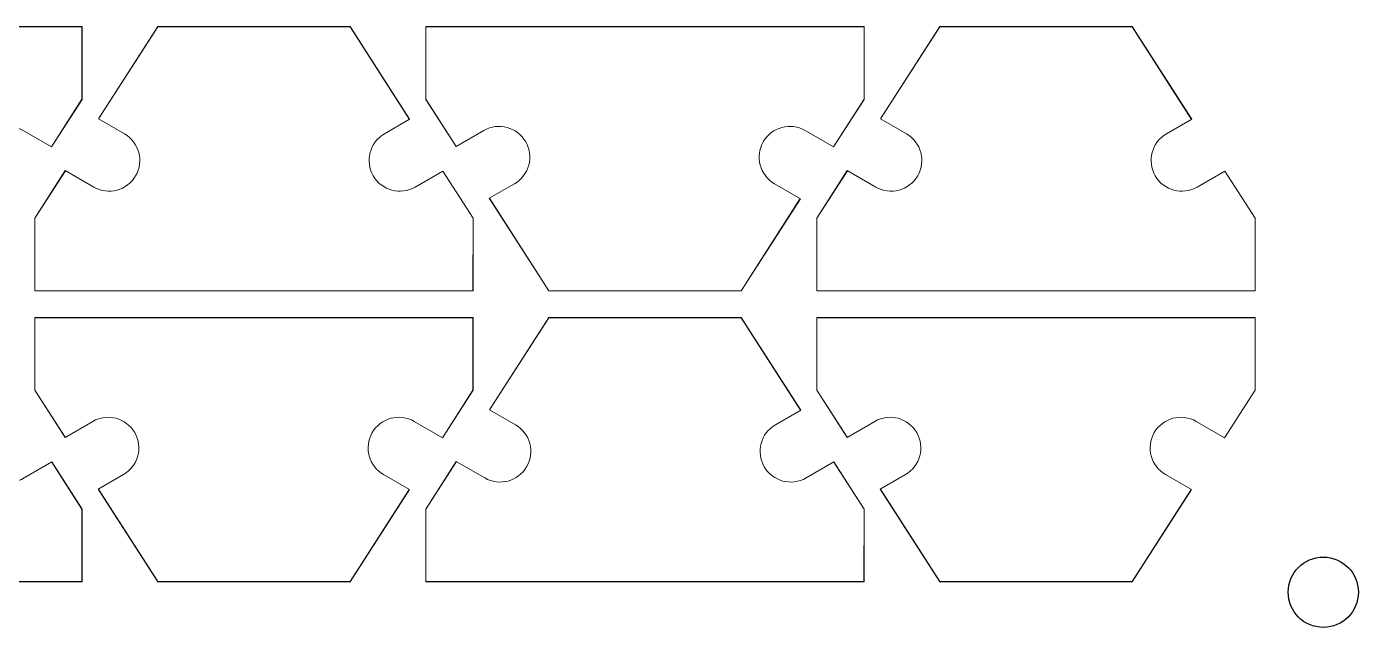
# Model space of a CAD drawing. Header units: metres. Extents: x 0 to 297, y 0 to 147.
# Drawn here: x 164.2 to 297, y 0 to 59.9 of the extents above; entities that cross this region are included whole.
import ezdxf

# ---------------------------------------------------------------- set-up
doc = ezdxf.new("R2010")
doc.units = ezdxf.units.M

msp = doc.modelspace()

# ---------------------------------------------------------------- linework, layer by layer
msp.add_circle((293.5, 3.5), 3.5)
at = {"layer": 'layer 1', "color": 20, "lineweight": 9}
for points, knots in [([(169.7075, 59.8917), (169.7075, 59.8917), (125.9814, 59.8917), (125.9814, 59.8917), (125.9814, 59.8917), (125.9814, 59.8917), (125.98, 52.6442), (125.98, 52.6442), (125.98, 52.6442), (125.98, 52.6442), (129.0003, 47.9393), (129.0003, 47.9393), (129.0003, 47.9393), (129.0003, 47.9393), (131.7639, 49.5349), (131.7639, 49.5349), (131.7639, 49.5349), (133.2289, 50.3807), (135.1021, 49.8788), (135.9479, 48.4138), (135.9479, 48.4138), (136.7937, 46.9488), (136.2918, 45.0756), (134.8268, 44.2298), (134.8268, 44.2298), (134.8268, 44.2298), (132.3132, 42.7786), (132.3132, 42.7786), (132.3132, 42.7786), (132.3132, 42.7786), (138.2439, 33.54), (138.2439, 33.54), (138.2439, 33.54), (138.2439, 33.54), (157.4439, 33.54), (157.4439, 33.54), (157.4439, 33.54), (157.4439, 33.54), (163.3482, 42.7378), (163.3482, 42.7378), (163.3482, 42.7378), (163.3482, 42.7378), (160.764, 44.2298), (160.764, 44.2298), (160.764, 44.2298), (159.299, 45.0756), (158.7971, 46.9488), (159.6429, 48.4138), (159.6429, 48.4138), (160.4887, 49.8788), (162.3619, 50.3807), (163.8269, 49.5349), (163.8269, 49.5349), (163.8269, 49.5349), (166.6611, 47.8986), (166.6611, 47.8986), (166.6611, 47.8986), (166.6611, 47.8986), (169.7075, 52.6442), (169.7075, 52.6442), (169.7075, 52.6442), (169.7075, 52.6442), (169.7075, 59.8917), (169.7075, 59.8917)], [0, 0, 0, 0, 0.05882353, 0.05882353, 0.05882353, 0.05882353, 0.11764706, 0.11764706, 0.11764706, 0.11764706, 0.17647059, 0.17647059, 0.17647059, 0.17647059, 0.23529412, 0.23529412, 0.23529412, 0.23529412, 0.29411765, 0.29411765, 0.29411765, 0.29411765, 0.35294118, 0.35294118, 0.35294118, 0.35294118, 0.41176471, 0.41176471, 0.41176471, 0.41176471, 0.47058824, 0.47058824, 0.47058824, 0.47058824, 0.52941176, 0.52941176, 0.52941176, 0.52941176, 0.58823529, 0.58823529, 0.58823529, 0.58823529, 0.64705882, 0.64705882, 0.64705882, 0.64705882, 0.70588235, 0.70588235, 0.70588235, 0.70588235, 0.76470588, 0.76470588, 0.76470588, 0.76470588, 0.82352941, 0.82352941, 0.82352941, 0.82352941, 0.88235294, 0.88235294, 0.88235294, 0.88235294, 1, 1, 1, 1]), ([(169.6918, 59.8762), (169.6918, 59.8762), (125.9971, 59.8762), (125.9971, 59.8762), (125.9971, 59.8762), (125.9971, 59.8762), (125.9814, 59.8917), (125.9814, 59.8917)], [0, 0, 0, 0, 0.33333333, 0.33333333, 0.33333333, 0.33333333, 1, 1, 1, 1]), ([(164.98, 33.54), (164.98, 33.54), (208.7061, 33.54), (208.7061, 33.54), (208.7061, 33.54), (208.7061, 33.54), (208.7075, 40.7875), (208.7075, 40.7875), (208.7075, 40.7875), (208.7075, 40.7875), (205.6872, 45.4924), (205.6872, 45.4924), (205.6872, 45.4924), (205.6872, 45.4924), (202.9236, 43.8968), (202.9236, 43.8968), (202.9236, 43.8968), (201.4586, 43.051), (199.5854, 43.5529), (198.7396, 45.0179), (198.7396, 45.0179), (197.8938, 46.4829), (198.3957, 48.3561), (199.8607, 49.2019), (199.8607, 49.2019), (199.8607, 49.2019), (202.3743, 50.6531), (202.3743, 50.6531), (202.3743, 50.6531), (202.3743, 50.6531), (196.4436, 59.8917), (196.4436, 59.8917), (196.4436, 59.8917), (196.4436, 59.8917), (177.2436, 59.8917), (177.2436, 59.8917), (177.2436, 59.8917), (177.2436, 59.8917), (171.3393, 50.6939), (171.3393, 50.6939), (171.3393, 50.6939), (171.3393, 50.6939), (173.9235, 49.2019), (173.9235, 49.2019), (173.9235, 49.2019), (175.3885, 48.3561), (175.8904, 46.4829), (175.0446, 45.0179), (175.0446, 45.0179), (174.1988, 43.5529), (172.3256, 43.051), (170.8606, 43.8968), (170.8606, 43.8968), (170.8606, 43.8968), (168.0264, 45.5331), (168.0264, 45.5331), (168.0264, 45.5331), (168.0264, 45.5331), (164.98, 40.7875), (164.98, 40.7875), (164.98, 40.7875), (164.98, 40.7875), (164.98, 33.54), (164.98, 33.54)], [0, 0, 0, 0, 0.05882353, 0.05882353, 0.05882353, 0.05882353, 0.11764706, 0.11764706, 0.11764706, 0.11764706, 0.17647059, 0.17647059, 0.17647059, 0.17647059, 0.23529412, 0.23529412, 0.23529412, 0.23529412, 0.29411765, 0.29411765, 0.29411765, 0.29411765, 0.35294118, 0.35294118, 0.35294118, 0.35294118, 0.41176471, 0.41176471, 0.41176471, 0.41176471, 0.47058824, 0.47058824, 0.47058824, 0.47058824, 0.52941176, 0.52941176, 0.52941176, 0.52941176, 0.58823529, 0.58823529, 0.58823529, 0.58823529, 0.64705882, 0.64705882, 0.64705882, 0.64705882, 0.70588235, 0.70588235, 0.70588235, 0.70588235, 0.76470588, 0.76470588, 0.76470588, 0.76470588, 0.82352941, 0.82352941, 0.82352941, 0.82352941, 0.88235294, 0.88235294, 0.88235294, 0.88235294, 1, 1, 1, 1]), ([(169.7075, 52.6442), (169.7075, 52.6442), (169.6918, 52.6488), (169.6918, 52.6488), (169.6918, 52.6488), (169.6918, 52.6488), (169.6918, 59.8762), (169.6918, 59.8762), (169.6918, 59.8762), (169.6918, 59.8762), (169.7075, 59.8917), (169.7075, 59.8917)], [0, 0, 0, 0, 0.25, 0.25, 0.25, 0.25, 0.5, 0.5, 0.5, 0.5, 1, 1, 1, 1]), ([(177.2436, 59.8917), (177.2436, 59.8917), (177.2523, 59.8761), (177.2523, 59.8761), (177.2523, 59.8761), (177.2523, 59.8761), (171.3529, 50.6861), (171.3529, 50.6861)], [0, 0, 0, 0, 0.33333333, 0.33333333, 0.33333333, 0.33333333, 1, 1, 1, 1]), ([(196.4436, 59.8917), (196.4436, 59.8917), (196.4353, 59.8761), (196.4353, 59.8761), (196.4353, 59.8761), (196.4353, 59.8761), (177.2523, 59.8761), (177.2523, 59.8761)], [0, 0, 0, 0, 0.33333333, 0.33333333, 0.33333333, 0.33333333, 1, 1, 1, 1]), ([(247.7075, 59.8917), (247.7075, 59.8917), (203.9814, 59.8917), (203.9814, 59.8917), (203.9814, 59.8917), (203.9814, 59.8917), (203.98, 52.6442), (203.98, 52.6442), (203.98, 52.6442), (203.98, 52.6442), (207.0003, 47.9393), (207.0003, 47.9393), (207.0003, 47.9393), (207.0003, 47.9393), (209.7639, 49.5349), (209.7639, 49.5349), (209.7639, 49.5349), (211.2289, 50.3807), (213.1021, 49.8788), (213.9479, 48.4138), (213.9479, 48.4138), (214.7937, 46.9488), (214.2918, 45.0756), (212.8268, 44.2298), (212.8268, 44.2298), (212.8268, 44.2298), (210.3132, 42.7786), (210.3132, 42.7786), (210.3132, 42.7786), (210.3132, 42.7786), (216.2439, 33.54), (216.2439, 33.54), (216.2439, 33.54), (216.2439, 33.54), (235.4439, 33.54), (235.4439, 33.54), (235.4439, 33.54), (235.4439, 33.54), (241.3482, 42.7378), (241.3482, 42.7378), (241.3482, 42.7378), (241.3482, 42.7378), (238.764, 44.2298), (238.764, 44.2298), (238.764, 44.2298), (237.299, 45.0756), (236.7971, 46.9488), (237.6429, 48.4138), (237.6429, 48.4138), (238.4887, 49.8788), (240.3619, 50.3807), (241.8269, 49.5349), (241.8269, 49.5349), (241.8269, 49.5349), (244.6611, 47.8986), (244.6611, 47.8986), (244.6611, 47.8986), (244.6611, 47.8986), (247.7075, 52.6442), (247.7075, 52.6442), (247.7075, 52.6442), (247.7075, 52.6442), (247.7075, 59.8917), (247.7075, 59.8917)], [0, 0, 0, 0, 0.05882353, 0.05882353, 0.05882353, 0.05882353, 0.11764706, 0.11764706, 0.11764706, 0.11764706, 0.17647059, 0.17647059, 0.17647059, 0.17647059, 0.23529412, 0.23529412, 0.23529412, 0.23529412, 0.29411765, 0.29411765, 0.29411765, 0.29411765, 0.35294118, 0.35294118, 0.35294118, 0.35294118, 0.41176471, 0.41176471, 0.41176471, 0.41176471, 0.47058824, 0.47058824, 0.47058824, 0.47058824, 0.52941176, 0.52941176, 0.52941176, 0.52941176, 0.58823529, 0.58823529, 0.58823529, 0.58823529, 0.64705882, 0.64705882, 0.64705882, 0.64705882, 0.70588235, 0.70588235, 0.70588235, 0.70588235, 0.76470588, 0.76470588, 0.76470588, 0.76470588, 0.82352941, 0.82352941, 0.82352941, 0.82352941, 0.88235294, 0.88235294, 0.88235294, 0.88235294, 1, 1, 1, 1]), ([(247.6918, 59.8762), (247.6918, 59.8762), (203.9971, 59.8762), (203.9971, 59.8762), (203.9971, 59.8762), (203.9971, 59.8762), (203.9814, 59.8917), (203.9814, 59.8917)], [0, 0, 0, 0, 0.33333333, 0.33333333, 0.33333333, 0.33333333, 1, 1, 1, 1]), ([(242.98, 33.54), (242.98, 33.54), (286.7061, 33.54), (286.7061, 33.54), (286.7061, 33.54), (286.7061, 33.54), (286.7075, 40.7875), (286.7075, 40.7875), (286.7075, 40.7875), (286.7075, 40.7875), (283.6872, 45.4924), (283.6872, 45.4924), (283.6872, 45.4924), (283.6872, 45.4924), (280.9236, 43.8968), (280.9236, 43.8968), (280.9236, 43.8968), (279.4586, 43.051), (277.5854, 43.5529), (276.7396, 45.0179), (276.7396, 45.0179), (275.8938, 46.4829), (276.3957, 48.3561), (277.8607, 49.2019), (277.8607, 49.2019), (277.8607, 49.2019), (280.3743, 50.6531), (280.3743, 50.6531), (280.3743, 50.6531), (280.3743, 50.6531), (274.4436, 59.8917), (274.4436, 59.8917), (274.4436, 59.8917), (274.4436, 59.8917), (255.2436, 59.8917), (255.2436, 59.8917), (255.2436, 59.8917), (255.2436, 59.8917), (249.3393, 50.6939), (249.3393, 50.6939), (249.3393, 50.6939), (249.3393, 50.6939), (251.9235, 49.2019), (251.9235, 49.2019), (251.9235, 49.2019), (253.3885, 48.3561), (253.8904, 46.4829), (253.0446, 45.0179), (253.0446, 45.0179), (252.1988, 43.5529), (250.3256, 43.051), (248.8606, 43.8968), (248.8606, 43.8968), (248.8606, 43.8968), (246.0264, 45.5331), (246.0264, 45.5331), (246.0264, 45.5331), (246.0264, 45.5331), (242.98, 40.7875), (242.98, 40.7875), (242.98, 40.7875), (242.98, 40.7875), (242.98, 33.54), (242.98, 33.54)], [0, 0, 0, 0, 0.05882353, 0.05882353, 0.05882353, 0.05882353, 0.11764706, 0.11764706, 0.11764706, 0.11764706, 0.17647059, 0.17647059, 0.17647059, 0.17647059, 0.23529412, 0.23529412, 0.23529412, 0.23529412, 0.29411765, 0.29411765, 0.29411765, 0.29411765, 0.35294118, 0.35294118, 0.35294118, 0.35294118, 0.41176471, 0.41176471, 0.41176471, 0.41176471, 0.47058824, 0.47058824, 0.47058824, 0.47058824, 0.52941176, 0.52941176, 0.52941176, 0.52941176, 0.58823529, 0.58823529, 0.58823529, 0.58823529, 0.64705882, 0.64705882, 0.64705882, 0.64705882, 0.70588235, 0.70588235, 0.70588235, 0.70588235, 0.76470588, 0.76470588, 0.76470588, 0.76470588, 0.82352941, 0.82352941, 0.82352941, 0.82352941, 0.88235294, 0.88235294, 0.88235294, 0.88235294, 1, 1, 1, 1]), ([(247.7075, 52.6442), (247.7075, 52.6442), (247.6918, 52.6488), (247.6918, 52.6488), (247.6918, 52.6488), (247.6918, 52.6488), (247.6918, 59.8762), (247.6918, 59.8762), (247.6918, 59.8762), (247.6918, 59.8762), (247.7075, 59.8917), (247.7075, 59.8917)], [0, 0, 0, 0, 0.25, 0.25, 0.25, 0.25, 0.5, 0.5, 0.5, 0.5, 1, 1, 1, 1]), ([(255.2436, 59.8917), (255.2436, 59.8917), (255.2523, 59.8761), (255.2523, 59.8761), (255.2523, 59.8761), (255.2523, 59.8761), (249.3529, 50.6861), (249.3529, 50.6861)], [0, 0, 0, 0, 0.33333333, 0.33333333, 0.33333333, 0.33333333, 1, 1, 1, 1]), ([(274.4436, 59.8917), (274.4436, 59.8917), (274.4353, 59.8761), (274.4353, 59.8761), (274.4353, 59.8761), (274.4353, 59.8761), (255.2523, 59.8761), (255.2523, 59.8761)], [0, 0, 0, 0, 0.33333333, 0.33333333, 0.33333333, 0.33333333, 1, 1, 1, 1]), ([(203.98, 52.6442), (203.98, 52.6442), (203.9956, 52.6488), (203.9956, 52.6488), (203.9956, 52.6488), (203.9956, 52.6488), (207.0138, 47.9471), (207.0138, 47.9471)], [0, 0, 0, 0, 0.33333333, 0.33333333, 0.33333333, 0.33333333, 1, 1, 1, 1]), ([(208.7075, 40.7875), (208.7075, 40.7875), (208.6919, 40.7829), (208.6919, 40.7829), (208.6919, 40.7829), (208.6919, 40.7829), (205.6737, 45.4846), (205.6737, 45.4846)], [0, 0, 0, 0, 0.33333333, 0.33333333, 0.33333333, 0.33333333, 1, 1, 1, 1]), ([(286.7075, 40.7875), (286.7075, 40.7875), (286.6919, 40.7829), (286.6919, 40.7829), (286.6919, 40.7829), (286.6919, 40.7829), (283.6737, 45.4846), (283.6737, 45.4846)], [0, 0, 0, 0, 0.33333333, 0.33333333, 0.33333333, 0.33333333, 1, 1, 1, 1]), ([(235.4439, 33.54), (235.4439, 33.54), (235.4352, 33.5556), (235.4352, 33.5556), (235.4352, 33.5556), (235.4352, 33.5556), (241.3346, 42.7456), (241.3346, 42.7456)], [0, 0, 0, 0, 0.33333333, 0.33333333, 0.33333333, 0.33333333, 1, 1, 1, 1]), ([(164.98, 40.7875), (164.98, 40.7875), (164.9957, 40.7829), (164.9957, 40.7829), (164.9957, 40.7829), (164.9957, 40.7829), (164.9957, 33.5555), (164.9957, 33.5555), (164.9957, 33.5555), (164.9957, 33.5555), (164.98, 33.54), (164.98, 33.54)], [0, 0, 0, 0, 0.25, 0.25, 0.25, 0.25, 0.5, 0.5, 0.5, 0.5, 1, 1, 1, 1]), ([(242.98, 40.7875), (242.98, 40.7875), (242.9957, 40.7829), (242.9957, 40.7829), (242.9957, 40.7829), (242.9957, 40.7829), (242.9957, 33.5555), (242.9957, 33.5555), (242.9957, 33.5555), (242.9957, 33.5555), (242.98, 33.54), (242.98, 33.54)], [0, 0, 0, 0, 0.25, 0.25, 0.25, 0.25, 0.5, 0.5, 0.5, 0.5, 1, 1, 1, 1]), ([(164.9957, 33.5555), (164.9957, 33.5555), (208.6904, 33.5555), (208.6904, 33.5555), (208.6904, 33.5555), (208.6904, 33.5555), (208.7061, 33.54), (208.7061, 33.54)], [0, 0, 0, 0, 0.33333333, 0.33333333, 0.33333333, 0.33333333, 1, 1, 1, 1]), ([(216.2439, 33.54), (216.2439, 33.54), (216.2522, 33.5556), (216.2522, 33.5556), (216.2522, 33.5556), (216.2522, 33.5556), (235.4352, 33.5556), (235.4352, 33.5556)], [0, 0, 0, 0, 0.33333333, 0.33333333, 0.33333333, 0.33333333, 1, 1, 1, 1]), ([(242.9957, 33.5555), (242.9957, 33.5555), (286.6904, 33.5555), (286.6904, 33.5555), (286.6904, 33.5555), (286.6904, 33.5555), (286.7061, 33.54), (286.7061, 33.54)], [0, 0, 0, 0, 0.33333333, 0.33333333, 0.33333333, 0.33333333, 1, 1, 1, 1]), ([(125.98, 4.54), (125.98, 4.54), (169.7061, 4.54), (169.7061, 4.54), (169.7061, 4.54), (169.7061, 4.54), (169.7075, 11.7875), (169.7075, 11.7875), (169.7075, 11.7875), (169.7075, 11.7875), (166.6872, 16.4924), (166.6872, 16.4924), (166.6872, 16.4924), (166.6872, 16.4924), (163.9236, 14.8968), (163.9236, 14.8968), (163.9236, 14.8968), (162.4586, 14.051), (160.5854, 14.5529), (159.7396, 16.0179), (159.7396, 16.0179), (158.8938, 17.4829), (159.3957, 19.3561), (160.8607, 20.2019), (160.8607, 20.2019), (160.8607, 20.2019), (163.3743, 21.6531), (163.3743, 21.6531), (163.3743, 21.6531), (163.3743, 21.6531), (157.4436, 30.8917), (157.4436, 30.8917), (157.4436, 30.8917), (157.4436, 30.8917), (138.2436, 30.8917), (138.2436, 30.8917), (138.2436, 30.8917), (138.2436, 30.8917), (132.3393, 21.6939), (132.3393, 21.6939), (132.3393, 21.6939), (132.3393, 21.6939), (134.9235, 20.2019), (134.9235, 20.2019), (134.9235, 20.2019), (136.3885, 19.3561), (136.8904, 17.4829), (136.0446, 16.0179), (136.0446, 16.0179), (135.1988, 14.5529), (133.3256, 14.051), (131.8606, 14.8968), (131.8606, 14.8968), (131.8606, 14.8968), (129.0264, 16.5331), (129.0264, 16.5331), (129.0264, 16.5331), (129.0264, 16.5331), (125.98, 11.7875), (125.98, 11.7875), (125.98, 11.7875), (125.98, 11.7875), (125.98, 4.54), (125.98, 4.54)], [0, 0, 0, 0, 0.05882353, 0.05882353, 0.05882353, 0.05882353, 0.11764706, 0.11764706, 0.11764706, 0.11764706, 0.17647059, 0.17647059, 0.17647059, 0.17647059, 0.23529412, 0.23529412, 0.23529412, 0.23529412, 0.29411765, 0.29411765, 0.29411765, 0.29411765, 0.35294118, 0.35294118, 0.35294118, 0.35294118, 0.41176471, 0.41176471, 0.41176471, 0.41176471, 0.47058824, 0.47058824, 0.47058824, 0.47058824, 0.52941176, 0.52941176, 0.52941176, 0.52941176, 0.58823529, 0.58823529, 0.58823529, 0.58823529, 0.64705882, 0.64705882, 0.64705882, 0.64705882, 0.70588235, 0.70588235, 0.70588235, 0.70588235, 0.76470588, 0.76470588, 0.76470588, 0.76470588, 0.82352941, 0.82352941, 0.82352941, 0.82352941, 0.88235294, 0.88235294, 0.88235294, 0.88235294, 1, 1, 1, 1]), ([(208.7075, 30.8917), (208.7075, 30.8917), (164.9814, 30.8917), (164.9814, 30.8917), (164.9814, 30.8917), (164.9814, 30.8917), (164.98, 23.6442), (164.98, 23.6442), (164.98, 23.6442), (164.98, 23.6442), (168.0003, 18.9393), (168.0003, 18.9393), (168.0003, 18.9393), (168.0003, 18.9393), (170.7639, 20.5349), (170.7639, 20.5349), (170.7639, 20.5349), (172.2289, 21.3807), (174.1021, 20.8788), (174.9479, 19.4138), (174.9479, 19.4138), (175.7937, 17.9488), (175.2918, 16.0756), (173.8268, 15.2298), (173.8268, 15.2298), (173.8268, 15.2298), (171.3132, 13.7786), (171.3132, 13.7786), (171.3132, 13.7786), (171.3132, 13.7786), (177.2439, 4.54), (177.2439, 4.54), (177.2439, 4.54), (177.2439, 4.54), (196.4439, 4.54), (196.4439, 4.54), (196.4439, 4.54), (196.4439, 4.54), (202.3482, 13.7378), (202.3482, 13.7378), (202.3482, 13.7378), (202.3482, 13.7378), (199.764, 15.2298), (199.764, 15.2298), (199.764, 15.2298), (198.299, 16.0756), (197.7971, 17.9488), (198.6429, 19.4138), (198.6429, 19.4138), (199.4887, 20.8788), (201.3619, 21.3807), (202.8269, 20.5349), (202.8269, 20.5349), (202.8269, 20.5349), (205.6611, 18.8986), (205.6611, 18.8986), (205.6611, 18.8986), (205.6611, 18.8986), (208.7075, 23.6442), (208.7075, 23.6442), (208.7075, 23.6442), (208.7075, 23.6442), (208.7075, 30.8917), (208.7075, 30.8917)], [0, 0, 0, 0, 0.05882353, 0.05882353, 0.05882353, 0.05882353, 0.11764706, 0.11764706, 0.11764706, 0.11764706, 0.17647059, 0.17647059, 0.17647059, 0.17647059, 0.23529412, 0.23529412, 0.23529412, 0.23529412, 0.29411765, 0.29411765, 0.29411765, 0.29411765, 0.35294118, 0.35294118, 0.35294118, 0.35294118, 0.41176471, 0.41176471, 0.41176471, 0.41176471, 0.47058824, 0.47058824, 0.47058824, 0.47058824, 0.52941176, 0.52941176, 0.52941176, 0.52941176, 0.58823529, 0.58823529, 0.58823529, 0.58823529, 0.64705882, 0.64705882, 0.64705882, 0.64705882, 0.70588235, 0.70588235, 0.70588235, 0.70588235, 0.76470588, 0.76470588, 0.76470588, 0.76470588, 0.82352941, 0.82352941, 0.82352941, 0.82352941, 0.88235294, 0.88235294, 0.88235294, 0.88235294, 1, 1, 1, 1]), ([(208.6918, 30.8762), (208.6918, 30.8762), (164.9971, 30.8762), (164.9971, 30.8762), (164.9971, 30.8762), (164.9971, 30.8762), (164.9814, 30.8917), (164.9814, 30.8917)], [0, 0, 0, 0, 0.33333333, 0.33333333, 0.33333333, 0.33333333, 1, 1, 1, 1]), ([(203.98, 4.54), (203.98, 4.54), (247.7061, 4.54), (247.7061, 4.54), (247.7061, 4.54), (247.7061, 4.54), (247.7075, 11.7875), (247.7075, 11.7875), (247.7075, 11.7875), (247.7075, 11.7875), (244.6872, 16.4924), (244.6872, 16.4924), (244.6872, 16.4924), (244.6872, 16.4924), (241.9236, 14.8968), (241.9236, 14.8968), (241.9236, 14.8968), (240.4586, 14.051), (238.5854, 14.5529), (237.7396, 16.0179), (237.7396, 16.0179), (236.8938, 17.4829), (237.3957, 19.3561), (238.8607, 20.2019), (238.8607, 20.2019), (238.8607, 20.2019), (241.3743, 21.6531), (241.3743, 21.6531), (241.3743, 21.6531), (241.3743, 21.6531), (235.4436, 30.8917), (235.4436, 30.8917), (235.4436, 30.8917), (235.4436, 30.8917), (216.2436, 30.8917), (216.2436, 30.8917), (216.2436, 30.8917), (216.2436, 30.8917), (210.3393, 21.6939), (210.3393, 21.6939), (210.3393, 21.6939), (210.3393, 21.6939), (212.9235, 20.2019), (212.9235, 20.2019), (212.9235, 20.2019), (214.3885, 19.3561), (214.8904, 17.4829), (214.0446, 16.0179), (214.0446, 16.0179), (213.1988, 14.5529), (211.3256, 14.051), (209.8606, 14.8968), (209.8606, 14.8968), (209.8606, 14.8968), (207.0264, 16.5331), (207.0264, 16.5331), (207.0264, 16.5331), (207.0264, 16.5331), (203.98, 11.7875), (203.98, 11.7875), (203.98, 11.7875), (203.98, 11.7875), (203.98, 4.54), (203.98, 4.54)], [0, 0, 0, 0, 0.05882353, 0.05882353, 0.05882353, 0.05882353, 0.11764706, 0.11764706, 0.11764706, 0.11764706, 0.17647059, 0.17647059, 0.17647059, 0.17647059, 0.23529412, 0.23529412, 0.23529412, 0.23529412, 0.29411765, 0.29411765, 0.29411765, 0.29411765, 0.35294118, 0.35294118, 0.35294118, 0.35294118, 0.41176471, 0.41176471, 0.41176471, 0.41176471, 0.47058824, 0.47058824, 0.47058824, 0.47058824, 0.52941176, 0.52941176, 0.52941176, 0.52941176, 0.58823529, 0.58823529, 0.58823529, 0.58823529, 0.64705882, 0.64705882, 0.64705882, 0.64705882, 0.70588235, 0.70588235, 0.70588235, 0.70588235, 0.76470588, 0.76470588, 0.76470588, 0.76470588, 0.82352941, 0.82352941, 0.82352941, 0.82352941, 0.88235294, 0.88235294, 0.88235294, 0.88235294, 1, 1, 1, 1]), ([(208.7075, 23.6442), (208.7075, 23.6442), (208.6918, 23.6488), (208.6918, 23.6488), (208.6918, 23.6488), (208.6918, 23.6488), (208.6918, 30.8762), (208.6918, 30.8762), (208.6918, 30.8762), (208.6918, 30.8762), (208.7075, 30.8917), (208.7075, 30.8917)], [0, 0, 0, 0, 0.25, 0.25, 0.25, 0.25, 0.5, 0.5, 0.5, 0.5, 1, 1, 1, 1]), ([(216.2436, 30.8917), (216.2436, 30.8917), (216.2523, 30.8761), (216.2523, 30.8761), (216.2523, 30.8761), (216.2523, 30.8761), (210.3529, 21.6861), (210.3529, 21.6861)], [0, 0, 0, 0, 0.33333333, 0.33333333, 0.33333333, 0.33333333, 1, 1, 1, 1]), ([(235.4436, 30.8917), (235.4436, 30.8917), (235.4353, 30.8761), (235.4353, 30.8761), (235.4353, 30.8761), (235.4353, 30.8761), (216.2523, 30.8761), (216.2523, 30.8761)], [0, 0, 0, 0, 0.33333333, 0.33333333, 0.33333333, 0.33333333, 1, 1, 1, 1]), ([(286.7075, 30.8917), (286.7075, 30.8917), (242.9814, 30.8917), (242.9814, 30.8917), (242.9814, 30.8917), (242.9814, 30.8917), (242.98, 23.6442), (242.98, 23.6442), (242.98, 23.6442), (242.98, 23.6442), (246.0003, 18.9393), (246.0003, 18.9393), (246.0003, 18.9393), (246.0003, 18.9393), (248.7639, 20.5349), (248.7639, 20.5349), (248.7639, 20.5349), (250.2289, 21.3807), (252.1021, 20.8788), (252.9479, 19.4138), (252.9479, 19.4138), (253.7937, 17.9488), (253.2918, 16.0756), (251.8268, 15.2298), (251.8268, 15.2298), (251.8268, 15.2298), (249.3132, 13.7786), (249.3132, 13.7786), (249.3132, 13.7786), (249.3132, 13.7786), (255.2439, 4.54), (255.2439, 4.54), (255.2439, 4.54), (255.2439, 4.54), (274.4439, 4.54), (274.4439, 4.54), (274.4439, 4.54), (274.4439, 4.54), (280.3482, 13.7378), (280.3482, 13.7378), (280.3482, 13.7378), (280.3482, 13.7378), (277.764, 15.2298), (277.764, 15.2298), (277.764, 15.2298), (276.299, 16.0756), (275.7971, 17.9488), (276.6429, 19.4138), (276.6429, 19.4138), (277.4887, 20.8788), (279.3619, 21.3807), (280.8269, 20.5349), (280.8269, 20.5349), (280.8269, 20.5349), (283.6611, 18.8986), (283.6611, 18.8986), (283.6611, 18.8986), (283.6611, 18.8986), (286.7075, 23.6442), (286.7075, 23.6442), (286.7075, 23.6442), (286.7075, 23.6442), (286.7075, 30.8917), (286.7075, 30.8917)], [0, 0, 0, 0, 0.05882353, 0.05882353, 0.05882353, 0.05882353, 0.11764706, 0.11764706, 0.11764706, 0.11764706, 0.17647059, 0.17647059, 0.17647059, 0.17647059, 0.23529412, 0.23529412, 0.23529412, 0.23529412, 0.29411765, 0.29411765, 0.29411765, 0.29411765, 0.35294118, 0.35294118, 0.35294118, 0.35294118, 0.41176471, 0.41176471, 0.41176471, 0.41176471, 0.47058824, 0.47058824, 0.47058824, 0.47058824, 0.52941176, 0.52941176, 0.52941176, 0.52941176, 0.58823529, 0.58823529, 0.58823529, 0.58823529, 0.64705882, 0.64705882, 0.64705882, 0.64705882, 0.70588235, 0.70588235, 0.70588235, 0.70588235, 0.76470588, 0.76470588, 0.76470588, 0.76470588, 0.82352941, 0.82352941, 0.82352941, 0.82352941, 0.88235294, 0.88235294, 0.88235294, 0.88235294, 1, 1, 1, 1]), ([(286.6918, 30.8762), (286.6918, 30.8762), (242.9971, 30.8762), (242.9971, 30.8762), (242.9971, 30.8762), (242.9971, 30.8762), (242.9814, 30.8917), (242.9814, 30.8917)], [0, 0, 0, 0, 0.33333333, 0.33333333, 0.33333333, 0.33333333, 1, 1, 1, 1]), ([(286.7075, 23.6442), (286.7075, 23.6442), (286.6918, 23.6488), (286.6918, 23.6488), (286.6918, 23.6488), (286.6918, 23.6488), (286.6918, 30.8762), (286.6918, 30.8762), (286.6918, 30.8762), (286.6918, 30.8762), (286.7075, 30.8917), (286.7075, 30.8917)], [0, 0, 0, 0, 0.25, 0.25, 0.25, 0.25, 0.5, 0.5, 0.5, 0.5, 1, 1, 1, 1]), ([(164.98, 23.6442), (164.98, 23.6442), (164.9956, 23.6488), (164.9956, 23.6488), (164.9956, 23.6488), (164.9956, 23.6488), (168.0138, 18.9471), (168.0138, 18.9471)], [0, 0, 0, 0, 0.33333333, 0.33333333, 0.33333333, 0.33333333, 1, 1, 1, 1]), ([(242.98, 23.6442), (242.98, 23.6442), (242.9956, 23.6488), (242.9956, 23.6488), (242.9956, 23.6488), (242.9956, 23.6488), (246.0138, 18.9471), (246.0138, 18.9471)], [0, 0, 0, 0, 0.33333333, 0.33333333, 0.33333333, 0.33333333, 1, 1, 1, 1]), ([(169.7075, 11.7875), (169.7075, 11.7875), (169.6919, 11.7829), (169.6919, 11.7829), (169.6919, 11.7829), (169.6919, 11.7829), (166.6737, 16.4846), (166.6737, 16.4846)], [0, 0, 0, 0, 0.33333333, 0.33333333, 0.33333333, 0.33333333, 1, 1, 1, 1]), ([(247.7075, 11.7875), (247.7075, 11.7875), (247.6919, 11.7829), (247.6919, 11.7829), (247.6919, 11.7829), (247.6919, 11.7829), (244.6737, 16.4846), (244.6737, 16.4846)], [0, 0, 0, 0, 0.33333333, 0.33333333, 0.33333333, 0.33333333, 1, 1, 1, 1]), ([(196.4439, 4.54), (196.4439, 4.54), (196.4352, 4.5556), (196.4352, 4.5556), (196.4352, 4.5556), (196.4352, 4.5556), (202.3346, 13.7456), (202.3346, 13.7456)], [0, 0, 0, 0, 0.33333333, 0.33333333, 0.33333333, 0.33333333, 1, 1, 1, 1]), ([(274.4439, 4.54), (274.4439, 4.54), (274.4352, 4.5556), (274.4352, 4.5556), (274.4352, 4.5556), (274.4352, 4.5556), (280.3346, 13.7456), (280.3346, 13.7456)], [0, 0, 0, 0, 0.33333333, 0.33333333, 0.33333333, 0.33333333, 1, 1, 1, 1]), ([(203.98, 11.7875), (203.98, 11.7875), (203.9957, 11.7829), (203.9957, 11.7829), (203.9957, 11.7829), (203.9957, 11.7829), (203.9957, 4.5555), (203.9957, 4.5555), (203.9957, 4.5555), (203.9957, 4.5555), (203.98, 4.54), (203.98, 4.54)], [0, 0, 0, 0, 0.25, 0.25, 0.25, 0.25, 0.5, 0.5, 0.5, 0.5, 1, 1, 1, 1]), ([(125.9957, 4.5555), (125.9957, 4.5555), (169.6904, 4.5555), (169.6904, 4.5555), (169.6904, 4.5555), (169.6904, 4.5555), (169.7061, 4.54), (169.7061, 4.54)], [0, 0, 0, 0, 0.33333333, 0.33333333, 0.33333333, 0.33333333, 1, 1, 1, 1]), ([(177.2439, 4.54), (177.2439, 4.54), (177.2522, 4.5556), (177.2522, 4.5556), (177.2522, 4.5556), (177.2522, 4.5556), (196.4352, 4.5556), (196.4352, 4.5556)], [0, 0, 0, 0, 0.33333333, 0.33333333, 0.33333333, 0.33333333, 1, 1, 1, 1]), ([(203.9957, 4.5555), (203.9957, 4.5555), (247.6904, 4.5555), (247.6904, 4.5555), (247.6904, 4.5555), (247.6904, 4.5555), (247.7061, 4.54), (247.7061, 4.54)], [0, 0, 0, 0, 0.33333333, 0.33333333, 0.33333333, 0.33333333, 1, 1, 1, 1]), ([(255.2439, 4.54), (255.2439, 4.54), (255.2522, 4.5556), (255.2522, 4.5556), (255.2522, 4.5556), (255.2522, 4.5556), (274.4352, 4.5556), (274.4352, 4.5556)], [0, 0, 0, 0, 0.33333333, 0.33333333, 0.33333333, 0.33333333, 1, 1, 1, 1])]:
    msp.add_open_spline(points, degree=3, knots=knots, dxfattribs=at)
for points in [[(202.3609, 50.6453), (202.3609, 50.6453), (196.4353, 59.8761), (196.4353, 59.8761)], [(203.9971, 59.8762), (203.9971, 59.8762), (203.9956, 52.6488), (203.9956, 52.6488)], [(280.3609, 50.6453), (280.3609, 50.6453), (274.4353, 59.8761), (274.4353, 59.8761)], [(166.6475, 47.9064), (166.6475, 47.9064), (169.6918, 52.6488), (169.6918, 52.6488)], [(244.6475, 47.9064), (244.6475, 47.9064), (247.6918, 52.6488), (247.6918, 52.6488)], [(168.04, 45.5253), (168.04, 45.5253), (164.9957, 40.7829), (164.9957, 40.7829)], [(246.04, 45.5253), (246.04, 45.5253), (242.9957, 40.7829), (242.9957, 40.7829)], [(210.3266, 42.7864), (210.3266, 42.7864), (216.2522, 33.5556), (216.2522, 33.5556)], [(208.6904, 33.5555), (208.6904, 33.5555), (208.6919, 40.7829), (208.6919, 40.7829)], [(286.6904, 33.5555), (286.6904, 33.5555), (286.6919, 40.7829), (286.6919, 40.7829)], [(164.9971, 30.8762), (164.9971, 30.8762), (164.9956, 23.6488), (164.9956, 23.6488)], [(241.3609, 21.6453), (241.3609, 21.6453), (235.4353, 30.8761), (235.4353, 30.8761)], [(242.9971, 30.8762), (242.9971, 30.8762), (242.9956, 23.6488), (242.9956, 23.6488)], [(205.6475, 18.9064), (205.6475, 18.9064), (208.6918, 23.6488), (208.6918, 23.6488)], [(283.6475, 18.9064), (283.6475, 18.9064), (286.6918, 23.6488), (286.6918, 23.6488)], [(207.04, 16.5253), (207.04, 16.5253), (203.9957, 11.7829), (203.9957, 11.7829)], [(171.3266, 13.7864), (171.3266, 13.7864), (177.2522, 4.5556), (177.2522, 4.5556)], [(249.3266, 13.7864), (249.3266, 13.7864), (255.2522, 4.5556), (255.2522, 4.5556)], [(169.6904, 4.5555), (169.6904, 4.5555), (169.6919, 11.7829), (169.6919, 11.7829)], [(247.6904, 4.5555), (247.6904, 4.5555), (247.6919, 11.7829), (247.6919, 11.7829)]]:
    msp.add_open_spline(points, degree=3, dxfattribs=at)

doc.saveas('drawing.dxf')
